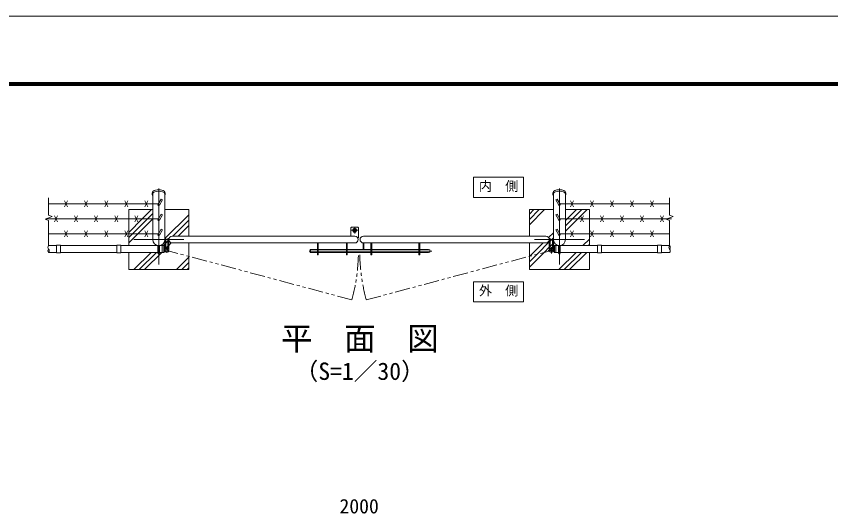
# Model space of a CAD drawing. Units: millimetres, scale not verified. Extents: x -6300 to 6300, y -4455 to 4455.
# Drawn here: x -143 to 3923, y 1973 to 4455 of the extents above; entities that cross this region are included whole.
import ezdxf
from ezdxf.enums import TextEntityAlignment as Align

# ---------------------------------------------------------------- set-up
doc = ezdxf.new("R2010")
doc.units = ezdxf.units.MM
doc.header["$LTSCALE"] = 30
doc.linetypes.add('USER1', pattern=[50.8, 31.75, -6.35, 6.35, -6.35])
doc.linetypes.add('USER2', pattern=[5, 2.5, -0.5, 0.5, -0.5, 0.5, -0.5])
for name, color, linetype, lineweight in [('0-0_D-DCR-HCH', 7, 'Continuous', 9), ('0-1_D-STR1', 1, 'Continuous', 18), ('0-2_D-STR3', 3, 'Continuous', 13), ('0-3_D-BMK', 2, 'USER1', 13), ('0-4_D-STR4', 7, 'Continuous', 9), ('0-6_D-STR-TXT', 7, 'Continuous', 9), ('0-7_D-STR-DIM', 7, 'Continuous', 9), ('0-9_D-TTL-TXT', 7, 'Continuous', 18), ('0-A_D-TTL', 7, 'Continuous', 9)]:
    doc.layers.add(name, color=color, linetype=linetype, lineweight=lineweight)
doc.styles.add('ＭＳ ゴシック', font='')
doc.styles.get('ＭＳ ゴシック').set_extended_font_data('MS Gothic')

msp = doc.modelspace()

# ---------------------------------------------------------------- linework, layer by layer
at = {"layer": '0-0_D-DCR-HCH'}
for p, q in [((599.35, 3345.91), (718.32, 3464.88)), ((2418.32, 3414.79), (2494.44, 3490.91)), ((2418.32, 3441.31), (2467.93, 3490.91)), ((2418.32, 3467.83), (2441.41, 3490.91)), ((637.87, 3357.91), (718.32, 3438.36)), ((664.39, 3357.91), (718.32, 3411.85)), ((2514.25, 3351.62), (2538.07, 3375.44)), ((618.57, 3338.61), (618.76, 3338.8)), ((2535.06, 3345.91), (2538.07, 3348.93)), ((2685.42, 3310.66), (2718.32, 3343.56)), ((564.1, 3310.66), (564.32, 3310.88)), ((618.57, 3312.1), (631.06, 3324.59)), ((2522.57, 3306.91), (2533.57, 3317.91)), ((2711.94, 3310.66), (2718.32, 3317.04)), ((444.35, 3190.91), (530.1, 3276.66)), ((470.87, 3190.91), (556.62, 3276.66)), ((497.39, 3190.91), (583.14, 3276.66)), ((656.49, 3190.91), (718.32, 3252.75)), ((2565.67, 3190.91), (2651.42, 3276.66)), ((2592.19, 3190.91), (2677.94, 3276.66)), ((2618.71, 3190.91), (2704.46, 3276.66)), ((683, 3190.91), (718.32, 3226.23)), ((709.52, 3190.91), (718.32, 3199.72))]:
    msp.add_line(p, q, dxfattribs=at)
for points in [[(418.32, 3377.01), (486.22, 3444.91), (532.22, 3490.91)], [(418.32, 3350.5), (437.74, 3369.91), (512.74, 3444.91), (538.07, 3470.25)], [(2598.57, 3382.91), (2660.57, 3444.91), (2706.57, 3490.91)], [(2598.57, 3409.43), (2634.06, 3444.91), (2680.06, 3490.91)], [(2598.57, 3435.94), (2607.54, 3444.91), (2653.54, 3490.91)], [(418.32, 3323.98), (464.25, 3369.91), (538.07, 3443.73)], [(591.12, 3311.16), (598.57, 3318.61), (603.07, 3323.11), (614.07, 3334.11)], [(2522.57, 3333.43), (2530.06, 3340.91), (2533.57, 3344.43)], [(598.74, 3292.27), (603.07, 3296.6), (614.07, 3307.6)], [(2418.32, 3229.18), (2457.06, 3267.92), (2518.07, 3328.93)], [(2418.32, 3255.69), (2420.86, 3258.23), (2486.54, 3323.91)], [(2418.32, 3202.66), (2493.26, 3277.6), (2518.07, 3302.41)]]:
    msp.add_lwpolyline(points, dxfattribs=at)
at = {"layer": '0-1_D-STR1'}
for p, q in [((536.22, 3565.91), (536.22, 3573.88)), ((538.07, 3340.91), (538.07, 3571.23)), ((598.57, 3340.91), (598.57, 3571.23)), ((600.42, 3565.91), (600.42, 3573.88)), ((2536.22, 3565.91), (2536.22, 3573.88)), ((2538.07, 3340.91), (2538.07, 3571.23)), ((2598.57, 3340.91), (2598.57, 3571.23)), ((2600.42, 3565.91), (2600.42, 3573.88)), ((1546.57, 3357.91), (635.57, 3357.91)), ((1590.07, 3357.91), (2501.07, 3357.91)), ((18.32, 3310.66), (58.32, 3310.66)), ((78.32, 3310.66), (358.32, 3310.66)), ((378.32, 3310.66), (564.32, 3310.66)), ((572.32, 3310.66), (585.32, 3310.66)), ((593.65, 3311.16), (585.32, 3311.16)), ((585.32, 3311.16), (585.32, 3276.16)), ((593.32, 3311.16), (593.32, 3276.16)), ((1546.57, 3323.91), (635.57, 3323.91)), ((1590.07, 3323.91), (2501.07, 3323.91)), ((2542.99, 3311.16), (2551.32, 3311.16)), ((2543.32, 3311.16), (2543.32, 3276.16)), ((2551.32, 3311.16), (2551.32, 3276.16)), ((2564.32, 3310.66), (2551.32, 3310.66)), ((2758.32, 3310.66), (2572.32, 3310.66)), ((3058.32, 3310.66), (2778.32, 3310.66)), ((3118.32, 3310.66), (3078.32, 3310.66)), ((18.32, 3276.66), (58.32, 3276.66)), ((78.32, 3276.66), (358.32, 3276.66)), ((378.32, 3276.66), (564.32, 3276.66)), ((572.32, 3276.66), (585.32, 3276.66)), ((593.65, 3276.16), (585.32, 3276.16)), ((2542.99, 3276.16), (2551.32, 3276.16)), ((2564.32, 3276.66), (2551.32, 3276.66)), ((2758.32, 3276.66), (2572.32, 3276.66)), ((3058.32, 3276.66), (2778.32, 3276.66)), ((3118.32, 3276.66), (3078.32, 3276.66))]:
    msp.add_line(p, q, dxfattribs=at)
for centre, radius, start, end in [((568.32, 3340.91), 30.25, 180, 0), ((635.57, 3340.91), 17, 90, 270), ((1546.57, 3340.91), 17, 270, 90), ((1590.07, 3340.91), 17, 90, 270), ((2501.07, 3340.91), 17, 270, 90), ((2568.32, 3340.91), 30.25, 180, 0), ((593.65, 3310.16), 1, 32.29827, 90), ((563.1, 3293.66), 35.72, 331.52136, 28.47864), ((2573.54, 3293.66), 35.72, 151.52136, 208.47864), ((2542.99, 3310.16), 1, 90, 147.70173), ((593.65, 3277.16), 1, 270, 327.70173), ((2542.99, 3277.16), 1, 212.29827, 270)]:
    msp.add_arc(centre, radius, start, end, dxfattribs=at)
for centre, major_axis, start_param, end_param in [((568.32, 3565.91), (32.1, 0), 5.9420265, 9.7659367), ((568.32, 3573.88), (32.1, 0), 6.2831853, 9.424778), ((2568.32, 3565.91), (-32.1, 0), 2.8004339, 6.6243441), ((2568.32, 3573.88), (-32.1, 0), 3.1415927, 6.2831853)]:
    msp.add_ellipse(centre, major_axis=major_axis, ratio=0.494803, start_param=start_param, end_param=end_param, dxfattribs=at)
at = {"layer": '0-2_D-STR3'}
for p, q in [((579.87, 3542.91), (564.86, 3516.91)), ((586.8, 3538.91), (571.78, 3512.91)), ((586.8, 3538.91), (579.87, 3542.91)), ((2549.85, 3538.91), (2556.77, 3542.91)), ((2549.85, 3538.91), (2564.86, 3512.91)), ((2556.77, 3542.91), (2571.78, 3516.91)), ((18.32, 3519.91), (568.32, 3519.91)), ((113.32, 3534.91), (98.32, 3504.91)), ((113.32, 3504.91), (98.32, 3534.91)), ((213.32, 3534.91), (198.32, 3504.91)), ((213.32, 3504.91), (198.32, 3534.91)), ((313.32, 3534.91), (298.32, 3504.91)), ((313.32, 3504.91), (298.32, 3534.91)), ((413.32, 3534.91), (398.32, 3504.91)), ((413.32, 3504.91), (398.32, 3534.91)), ((513.32, 3534.91), (498.32, 3504.91)), ((513.32, 3504.91), (498.32, 3534.91)), ((3118.32, 3519.91), (2568.32, 3519.91)), ((2623.32, 3534.91), (2638.32, 3504.91)), ((2623.32, 3504.91), (2638.32, 3534.91)), ((2723.32, 3534.91), (2738.32, 3504.91)), ((2723.32, 3504.91), (2738.32, 3534.91)), ((2823.32, 3534.91), (2838.32, 3504.91)), ((2823.32, 3504.91), (2838.32, 3534.91)), ((2923.32, 3534.91), (2938.32, 3504.91)), ((2923.32, 3504.91), (2938.32, 3534.91)), ((3023.32, 3534.91), (3038.32, 3504.91)), ((3023.32, 3504.91), (3038.32, 3534.91)), ((63.32, 3459.91), (48.32, 3429.91)), ((63.32, 3429.91), (48.32, 3459.91)), ((163.32, 3459.91), (148.32, 3429.91)), ((163.32, 3429.91), (148.32, 3459.91)), ((263.32, 3459.91), (248.32, 3429.91)), ((263.32, 3429.91), (248.32, 3459.91)), ((363.32, 3459.91), (348.32, 3429.91)), ((363.32, 3429.91), (348.32, 3459.91)), ((463.32, 3459.91), (448.32, 3429.91)), ((463.32, 3429.91), (448.32, 3459.91)), ((579.87, 3467.91), (564.86, 3441.91)), ((586.8, 3463.91), (571.78, 3437.91)), ((586.8, 3463.91), (579.87, 3467.91)), ((2549.85, 3463.91), (2556.77, 3467.91)), ((2549.85, 3463.91), (2564.86, 3437.91)), ((2556.77, 3467.91), (2571.78, 3441.91)), ((2673.32, 3459.91), (2688.32, 3429.91)), ((2673.32, 3429.91), (2688.32, 3459.91)), ((2773.32, 3459.91), (2788.32, 3429.91)), ((2773.32, 3429.91), (2788.32, 3459.91)), ((2873.32, 3459.91), (2888.32, 3429.91)), ((2873.32, 3429.91), (2888.32, 3459.91)), ((2973.32, 3459.91), (2988.32, 3429.91)), ((2973.32, 3429.91), (2988.32, 3459.91)), ((3073.32, 3459.91), (3088.32, 3429.91)), ((3073.32, 3429.91), (3088.32, 3459.91)), ((8.5, 3444.91), (568.32, 3444.91)), ((3128.15, 3444.91), (2568.32, 3444.91)), ((113.32, 3384.91), (98.32, 3354.91)), ((113.32, 3354.91), (98.32, 3384.91)), ((213.32, 3384.91), (198.32, 3354.91)), ((213.32, 3354.91), (198.32, 3384.91)), ((313.32, 3384.91), (298.32, 3354.91)), ((313.32, 3354.91), (298.32, 3384.91)), ((413.32, 3384.91), (398.32, 3354.91)), ((413.32, 3354.91), (398.32, 3384.91)), ((513.32, 3384.91), (498.32, 3354.91)), ((513.32, 3354.91), (498.32, 3384.91)), ((579.87, 3392.91), (564.86, 3366.91)), ((586.8, 3388.91), (571.78, 3362.91)), ((586.8, 3388.91), (579.87, 3392.91)), ((1530.57, 3402.66), (1527.57, 3399.66)), ((1527.57, 3399.66), (1527.57, 3357.91)), ((1530.57, 3402.66), (1562.57, 3402.66)), ((1562.57, 3402.66), (1565.57, 3399.66)), ((1565.57, 3399.66), (1565.57, 3349.66)), ((2549.85, 3388.91), (2556.77, 3392.91)), ((2549.85, 3388.91), (2564.86, 3362.91)), ((2556.77, 3392.91), (2571.78, 3366.91)), ((2623.32, 3384.91), (2638.32, 3354.91)), ((2623.32, 3354.91), (2638.32, 3384.91)), ((2723.32, 3384.91), (2738.32, 3354.91)), ((2723.32, 3354.91), (2738.32, 3384.91)), ((2823.32, 3384.91), (2838.32, 3354.91)), ((2823.32, 3354.91), (2838.32, 3384.91)), ((2923.32, 3384.91), (2938.32, 3354.91)), ((2923.32, 3354.91), (2938.32, 3384.91)), ((3023.32, 3384.91), (3038.32, 3354.91)), ((3023.32, 3354.91), (3038.32, 3384.91)), ((18.32, 3369.91), (568.32, 3369.91)), ((603.07, 3345.91), (598.57, 3345.91)), ((598.57, 3345.91), (598.57, 3286.91)), ((603.07, 3345.91), (603.07, 3295.27)), ((614.07, 3295.27), (614.07, 3345.91)), ((614.07, 3345.91), (618.57, 3345.91)), ((618.57, 3286.91), (618.57, 3345.91)), ((1565.57, 3349.66), (1561.15, 3349.66)), ((2518.07, 3286.91), (2518.07, 3345.91)), ((2522.57, 3345.91), (2518.07, 3345.91)), ((2522.57, 3295.27), (2522.57, 3345.91)), ((2533.57, 3345.91), (2533.57, 3295.27)), ((2533.57, 3345.91), (2538.07, 3345.91)), ((2538.07, 3345.91), (2538.07, 3286.91)), ((3118.32, 3369.91), (2568.32, 3369.91)), ((58.32, 3312.66), (58.32, 3274.66)), ((58.32, 3312.66), (78.32, 3312.66)), ((78.32, 3312.66), (78.32, 3274.66)), ((358.32, 3312.66), (358.32, 3274.66)), ((358.32, 3312.66), (378.32, 3312.66)), ((378.32, 3312.66), (378.32, 3274.66)), ((564.32, 3272.66), (564.32, 3310.93)), ((572.32, 3272.66), (572.32, 3310.93)), ((1360.07, 3264.66), (1360.07, 3323.91)), ((1364.57, 3264.66), (1364.57, 3323.91)), ((1505.07, 3264.66), (1505.07, 3323.91)), ((1509.57, 3264.66), (1509.57, 3323.91)), ((1588.32, 3323.91), (1592.82, 3323.91)), ((1588.32, 3291.66), (1588.32, 3323.91)), ((1592.82, 3291.66), (1592.82, 3323.91)), ((1627.07, 3264.66), (1627.07, 3323.91)), ((1631.57, 3264.66), (1631.57, 3323.91)), ((1867.07, 3264.66), (1867.07, 3323.91)), ((1871.57, 3264.66), (1871.57, 3323.91)), ((2564.32, 3272.66), (2564.32, 3310.93)), ((2572.32, 3272.66), (2572.32, 3310.93)), ((2758.32, 3312.66), (2758.32, 3274.66)), ((2778.32, 3312.66), (2758.32, 3312.66)), ((2778.32, 3312.66), (2778.32, 3274.66)), ((3058.32, 3312.66), (3058.32, 3274.66)), ((3078.32, 3312.66), (3058.32, 3312.66)), ((3078.32, 3312.66), (3078.32, 3274.66)), ((58.32, 3274.66), (78.32, 3274.66)), ((358.32, 3274.66), (378.32, 3274.66)), ((1323.57, 3289.66), (1325.57, 3291.66)), ((1323.57, 3289.66), (1323.57, 3277.66)), ((1323.57, 3277.66), (1325.57, 3275.66)), ((1325.57, 3291.66), (1360.07, 3291.66)), ((1325.57, 3291.66), (1325.57, 3275.66)), ((1325.57, 3275.66), (1360.07, 3275.66)), ((1360.07, 3264.66), (1364.57, 3264.66)), ((1364.57, 3291.66), (1505.07, 3291.66)), ((1364.57, 3275.66), (1505.07, 3275.66)), ((1505.07, 3264.66), (1509.57, 3264.66)), ((1509.57, 3291.66), (1627.07, 3291.66)), ((1509.57, 3275.66), (1627.07, 3275.66)), ((1627.07, 3264.66), (1631.57, 3264.66)), ((1631.57, 3291.66), (1867.07, 3291.66)), ((1631.57, 3275.66), (1867.07, 3275.66)), ((1867.07, 3264.66), (1871.57, 3264.66)), ((1871.57, 3291.66), (1915.57, 3291.66)), ((1871.57, 3275.66), (1915.57, 3275.66)), ((2778.32, 3274.66), (2758.32, 3274.66)), ((3078.32, 3274.66), (3058.32, 3274.66))]:
    msp.add_line(p, q, dxfattribs=at)
for centre, radius in [((1546.57, 3387.66), 10), ((1546.57, 3387.66), 6.5), ((608.57, 3286.91), 10), ((2528.07, 3286.91), 10), ((608.57, 3286.91), 5.5), ((2528.07, 3286.91), 5.5)]:
    msp.add_circle(centre, radius, dxfattribs=at)
for centre, radius, start, end in [((568.32, 3514.91), 4, 150, 330), ((2568.32, 3514.91), 4, 210, 30), ((568.32, 3439.91), 4, 150, 330), ((2568.32, 3439.91), 4, 210, 30), ((568.32, 3364.91), 4, 150, 330), ((2568.32, 3364.91), 4, 210, 30), ((568.32, 3272.66), 4, 180, 0), ((1915.57, 3283.66), 8, 270, 90), ((2568.32, 3272.66), 4, 180, 0)]:
    msp.add_arc(centre, radius, start, end, dxfattribs=at)
at = {"layer": '0-3_D-BMK'}
for p, q in [((568.32, 3215.91), (568.32, 3595.91)), ((2568.32, 3215.91), (2568.32, 3595.91)), ((1530.57, 3387.66), (1562.57, 3387.66)), ((1546.57, 3371.66), (1546.57, 3403.66)), ((443.32, 3340.91), (693.32, 3340.91)), ((2443.32, 3340.91), (2693.32, 3340.91)), ((2528.07, 3271.38), (2528.07, 3302.45)), ((1319.23, 3283.66), (1932.18, 3283.66)), ((2512.54, 3286.91), (2543.6, 3286.91))]:
    msp.add_line(p, q, dxfattribs=at)
at = {"layer": '0-3_D-BMK', "linetype": 'USER2'}
for p, q in [((1532.59, 3039.69), (608.57, 3286.91)), ((1604.05, 3039.69), (2528.07, 3286.91))]:
    msp.add_line(p, q, dxfattribs=at)
for centre, start, end in [((608.57, 3286.91), 345.02102, 358.66711), ((2528.07, 3286.91), 181.33289, 194.97898)]:
    msp.add_arc(centre, 956.52, start, end, dxfattribs=at)
at = {"layer": '0-4_D-STR4'}
for p, q in [((418.32, 3490.91), (418.32, 3310.66)), ((538.07, 3490.91), (418.32, 3490.91)), ((2418.32, 3490.91), (2418.32, 3357.91)), ((2538.07, 3490.91), (2418.32, 3490.91))]:
    msp.add_line(p, q, dxfattribs=at)
for points in [[(718.32, 3357.91), (718.32, 3490.91), (598.57, 3490.91)], [(2718.32, 3310.66), (2718.32, 3490.91), (2598.57, 3490.91)], [(418.32, 3276.66), (418.32, 3190.91), (718.32, 3190.91), (718.32, 3323.91)], [(2418.32, 3323.91), (2418.32, 3190.91), (2718.32, 3190.91), (2718.32, 3276.66)]]:
    msp.add_lwpolyline(points, dxfattribs=at)
at = {"layer": '0-6_D-STR-TXT'}
for points in [[(2388.86, 3651.58), (2388.86, 3551.58), (2138.86, 3551.58), (2138.86, 3651.58)], [(2388.86, 3030.24), (2388.86, 3130.24), (2138.86, 3130.24), (2138.86, 3030.24)]]:
    msp.add_lwpolyline(points, close=True, dxfattribs=at)
at = {"layer": '0-7_D-STR-DIM'}
for p, q in [((18.32, 3461.99), (18.32, 3549.16)), ((3118.32, 3461.99), (3118.32, 3549.16)), ((18.32, 3461.99), (35.94, 3455.58)), ((3118.32, 3461.99), (3135.94, 3455.58)), ((35.94, 3455.58), (0.7, 3442.75)), ((0.7, 3442.75), (18.32, 3436.34)), ((18.32, 3310.66), (18.32, 3436.34)), ((3135.94, 3455.58), (3100.7, 3442.75)), ((3100.7, 3442.75), (3118.32, 3436.34)), ((3118.32, 3310.66), (3118.32, 3436.34))]:
    msp.add_line(p, q, dxfattribs=at)
for centre, start, end in [((26.87, 3302.16), 135.18146, 224.81854), ((26.87, 3285.16), 135.18146, 224.81854), ((9.77, 3285.16), 315.18146, 44.81854), ((3126.87, 3302.16), 135.18146, 224.81854), ((3109.77, 3302.16), 315.18146, 44.81854), ((3109.77, 3285.16), 315.18146, 44.81854)]:
    msp.add_arc(centre, 12.06, start, end, dxfattribs=at)
at = {"layer": '0-A_D-TTL', "color": 2, "lineweight": 18}
msp.add_lwpolyline([(-6300, 4455), (6300, 4455), (6300, -4455), (-6300, -4455)], close=True, dxfattribs=at)
at = {"layer": '0-A_D-TTL'}
for points in [[(-5895, 4125), (5895, 4125), (5895, -4125), (-5895, -4125)], [(-5891.25, 4121.25), (5891.25, 4121.25), (5891.25, -4121.25), (-5891.25, -4121.25)], [(-5887.5, 4117.5), (5887.5, 4117.5), (5887.5, -4117.5), (-5887.5, -4117.5)], [(-5883.75, 4113.75), (5883.75, 4113.75), (5883.75, -4113.75), (-5883.75, -4113.75)], [(-5880, 4110), (5880, 4110), (5880, -4110), (-5880, -4110)]]:
    msp.add_lwpolyline(points, close=True, dxfattribs=at)

# ---------------------------------------------------------------- texts
at = {"layer": '0-6_D-STR-TXT', "style": 'ＭＳ ゴシック'}
for s, p in [('内\u3000側', (2166.4, 3569.11)), ('外\u3000側', (2166.4, 3047.77))]:
    msp.add_text(s, height=48.17, dxfattribs=at).set_placement(p, align=Align.BOTTOM_LEFT)
at = {"layer": '0-7_D-STR-DIM', "style": 'ＭＳ ゴシック'}
msp.add_text('2000', height=72.14, dxfattribs=at).set_placement((1470.45, 1953.07), align=Align.BOTTOM_LEFT)
at = {"layer": '0-9_D-TTL-TXT', "style": 'ＭＳ ゴシック'}
for s, height, p in [('平\u3000面\u3000図', 115.5, (1178.47, 2754.61)), ('（S=1／30）', 86.66, (1246.7, 2614.82))]:
    msp.add_text(s, height=height, dxfattribs=at).set_placement(p, align=Align.BOTTOM_LEFT)

doc.saveas('drawing.dxf')
